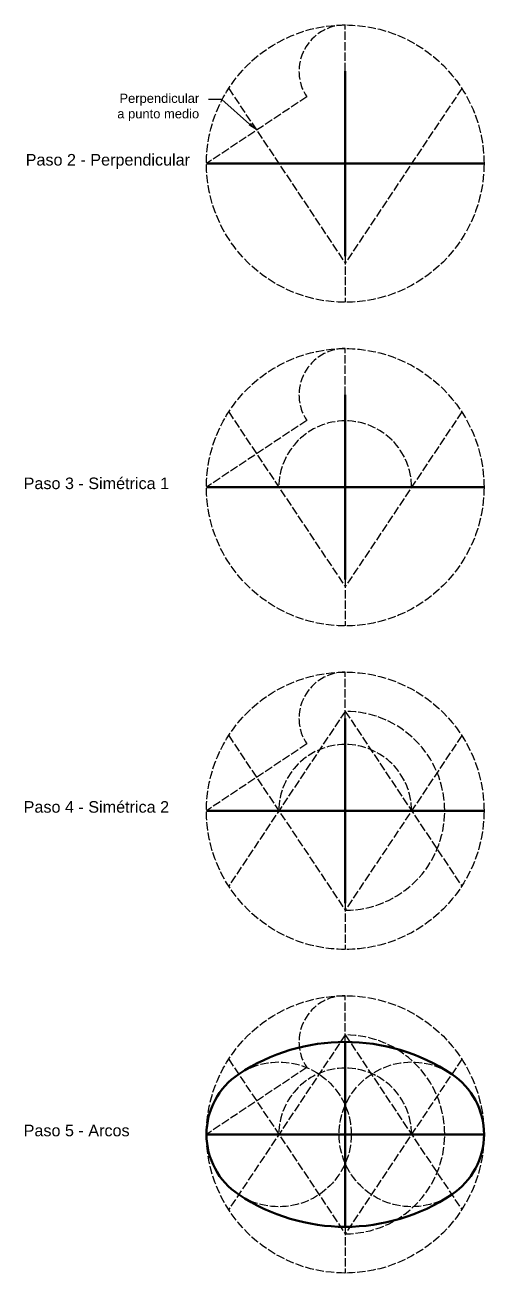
# Model space of a CAD drawing. Header units: millimetres. Extents: x 0 to 1270, y -338 to 350.
# Drawn here: x 447.8 to 547, y -338.3 to -68.3 of the extents above; entities that cross this region are included whole.
import ezdxf
from ezdxf import colors
from ezdxf.entities.mleader import LeaderData, LeaderLine
from ezdxf.math import Vec2, Vec3

# ---------------------------------------------------------------- set-up
doc = ezdxf.new("R2010")
doc.units = ezdxf.units.MM
doc.header["$LTSCALE"] = 0.15
doc.linetypes.add('ACAD_ISO02W100', pattern=[15, 12, -3])
doc.layers.add('0-Dimension', color=92, linetype='Continuous')
doc.layers.add('0-Sketch', color=2, linetype='ACAD_ISO02W100')
doc.layers.add('0-Object', color=7, linetype='Continuous', lineweight=50)
doc.layers.add('0-Text', color=4, linetype='Continuous', lineweight=20)
doc.styles.get("Standard").update_dxf_attribs({"font": 'arial.ttf'})

msp = doc.modelspace()

# ---------------------------------------------------------------- linework, layer by layer
at = {"layer": '0-Object'}
for p, q in [((516.989, -78.302), (516.989, -118.302)), ((486.989, -98.302), (546.989, -98.302)), ((516.989, -148.302), (516.989, -188.302)), ((486.989, -168.302), (546.989, -168.302)), ((516.989, -218.302), (516.989, -258.302)), ((486.989, -238.302), (546.989, -238.302)), ((516.989, -288.302), (516.989, -328.302)), ((486.989, -308.302), (546.989, -308.302))]:
    msp.add_line(p, q, dxfattribs=at)
for centre, radius, start, end in [((516.989, -329.816), 41.514, 56.30993, 123.69007), ((502.647, -308.302), 15.657, 123.69007, 236.30993), ((531.332, -308.302), 15.657, 303.69007, 56.30993), ((516.989, -286.788), 41.514, 236.30993, 303.69007)]:
    msp.add_arc(centre, radius, start, end, dxfattribs=at)
at = {"layer": '0-Sketch'}
for p, q in [((516.989, -78.302), (516.989, -68.302)), ((491.792, -82.02), (516.989, -119.816)), ((542.186, -82.02), (516.989, -119.816)), ((516.989, -118.302), (516.989, -128.302)), ((516.989, -148.302), (516.989, -138.302)), ((491.792, -152.02), (516.989, -189.816)), ((542.186, -152.02), (516.989, -189.816)), ((516.989, -188.302), (516.989, -198.302)), ((516.989, -218.302), (516.989, -208.302)), ((516.989, -216.788), (491.792, -254.584)), ((516.989, -216.788), (542.186, -254.584)), ((491.792, -222.02), (516.989, -259.816)), ((542.186, -222.02), (516.989, -259.816)), ((516.989, -258.302), (516.989, -268.302)), ((516.989, -288.302), (516.989, -278.302)), ((516.989, -286.788), (491.792, -324.584)), ((516.989, -286.788), (542.186, -324.584)), ((491.792, -292.02), (516.989, -329.816)), ((542.186, -292.02), (516.989, -329.816)), ((516.989, -328.302), (516.989, -338.302))]:
    msp.add_line(p, q, dxfattribs=at)
at = {"layer": '0-Sketch', "color": 253}
for p, q in [((508.669, -83.849), (486.989, -98.302)), ((508.669, -153.849), (486.989, -168.302)), ((508.669, -223.849), (486.989, -238.302)), ((508.669, -293.849), (486.989, -308.302))]:
    msp.add_line(p, q, dxfattribs=at)
at = {"layer": '0-Sketch'}
for centre, radius in [((516.989, -98.302), 30), ((516.989, -168.302), 30), ((516.989, -238.302), 30), ((516.989, -308.302), 30), ((502.647, -308.302), 15.657), ((531.332, -308.302), 15.657)]:
    msp.add_circle(centre, radius, dxfattribs=at)
for centre, radius, start, end in [((516.989, -78.302), 10, 90, 213.69007), ((516.989, -148.302), 10, 90, 213.69007), ((516.989, -168.302), 14.343, 0, 180), ((516.989, -218.302), 10, 90, 213.69007), ((516.989, -238.302), 21.514, 270, 90), ((516.989, -238.302), 14.343, 0, 180), ((516.989, -288.302), 10, 90, 213.69007), ((516.989, -308.302), 21.514, 270, 90), ((516.989, -308.302), 14.343, 0, 180)]:
    msp.add_arc(centre, radius, start, end, dxfattribs=at)

# ---------------------------------------------------------------- texts
at = {"layer": '0-Text'}
for s, p in [('Paso 2 - Perpendicular', (447.912, -98.714)), ('Paso 3 - Simétrica 1', (447.477, -168.714)), ('Paso 4 - Simétrica 2', (447.477, -238.714)), ('Paso 5 - Arcos', (447.477, -308.714))]:
    msp.add_text(s, height=2.5, dxfattribs=at).set_placement(p)

# ---------------------------------------------------------------- leaders
at = {"layer": '0-Dimension'}
ml = msp.add_multileader_mtext('Standard', dxfattribs=at)
ml.set_content('Perpendicular \\Pa punto medio', color=256)
ml.set_leader_properties()
ml.build(insert=Vec2(0, 0))
ml.multileader.update_dxf_attribs({"arrow_head_size": 2})
ctx = ml.context
ctx.base_point, ctx.char_height, ctx.arrow_head_size, ctx.plane_origin = Vec3(465.92, -84.445), 2, 2, Vec3(497.829, -91.076)
ctx.text_align_type = 2
notes = []
notes.append((ctx, [(0, (1, 1, 0), (490.313, -84.445), (-1, 0), 2.889, [(0, [(497.829, -91.076)], 0, [])])]))
ctx.mtext.insert, ctx.mtext.alignment, ctx.mtext.flow_direction = Vec3(485.423, -83.167), 3, 5
for ctx, leaders in notes:
    for number, flags, end, landing, length, lines in leaders:
        leader = LeaderData()
        leader.index, (leader.has_last_leader_line, leader.has_dogleg_vector, leader.attachment_direction) = number, flags
        leader.last_leader_point, leader.dogleg_vector, leader.dogleg_length = Vec3(end), Vec3(landing), length
        for number, points, colour, breaks in lines:
            line = LeaderLine()
            line.index, line.vertices, line.color, line.breaks = number, Vec3.list(points), colors.encode_raw_color(colour), breaks
            leader.lines.append(line)
        ctx.leaders.append(leader)

doc.saveas('drawing.dxf')
